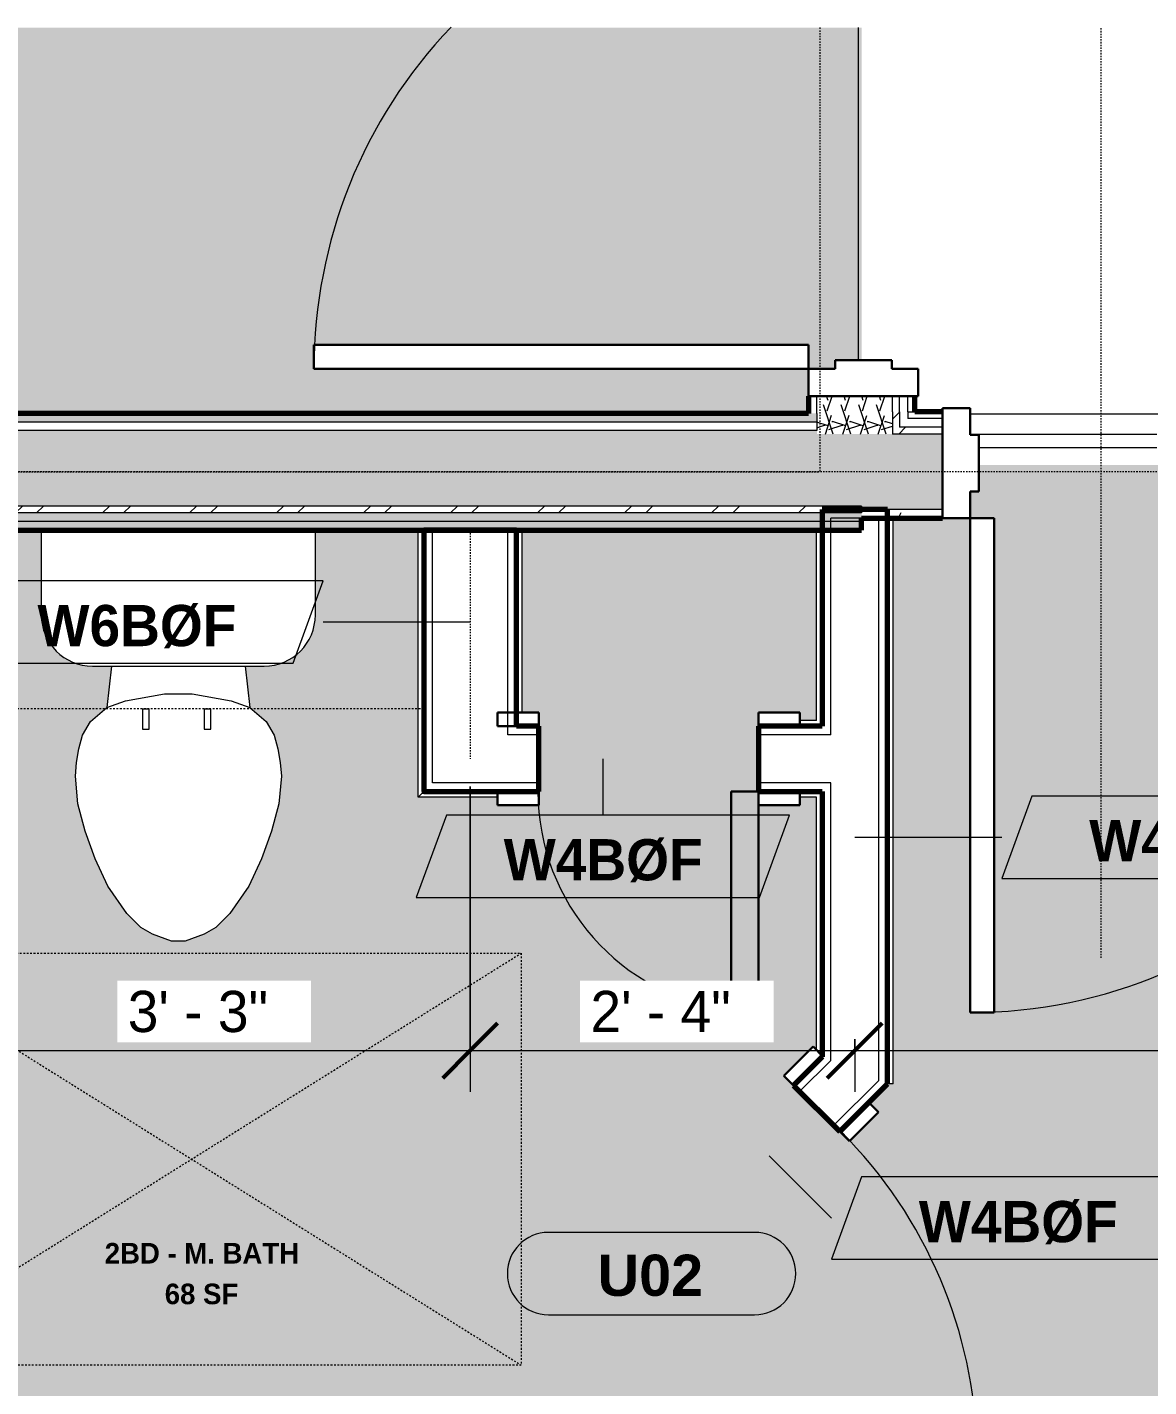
# Model space of a CAD drawing. Header units: inches. Extents: x -10240 to -8600, y 119 to 10383.
# Drawn here: x -9262.5 to -9180.8, y 10282 to 10381 of the extents above; entities that cross this region are included whole.
import ezdxf

# ---------------------------------------------------------------- set-up
doc = ezdxf.new("R2010")
doc.units = ezdxf.units.IN
doc.header["$MEASUREMENT"] = 0
doc.linetypes.add('Dash', pattern=[0.25, 0.125, -0.125])
doc.linetypes.add('Dash 3_32_', pattern=[0.1875, 0.09375, -0.09375])
for name, color, linetype, lineweight in [('0-2', 250, 'Continuous', 18), ('0-3', 90, 'Continuous', 5), ('A-ANNO-DIMS', 211, 'Continuous', 9), ('A-ANNO-DIMS-32', 211, 'Continuous', 9), ('A-AREA-IDEN', 2, 'Continuous', 9), ('A-DETL-1', 90, 'Dash 3_32_', 18), ('A-DOOR', 31, 'Continuous', 18), ('A-DOOR-1', 10, 'Continuous', 30), ('A-DOOR-2', 50, 'Continuous', 9), ('A-DOOR-3', 31, 'Continuous', 9), ('A-DOOR-4', 31, 'Continuous', 30), ('A-DOOR-FRAM-2', 10, 'Continuous', 30), ('A-DOOR-FRAM-3', 31, 'Continuous', 30), ('A-DOOR-IDEN', 31, 'Continuous', 9), ('A-FLOR-2', 250, 'Continuous', 18), ('A-GENM', 5, 'Continuous', 9), ('A-GENM-HDLN', 13, 'Dash', 9), ('A-WALL', 113, 'Continuous', 18), ('A-WALL-2', 250, 'Continuous', 18), ('A-WALL-4', 113, 'Continuous', 70), ('A-WALL-IDEN', 211, 'Continuous', 9), ('A-WALL-PATT-1', 50, 'Continuous', 9), ('A-WALL-PATT-2', 253, 'Continuous', 9), ('A-WALL-PATT-3', 8, 'Continuous', 9), ('I-WALL-1', 7, 'Continuous', 70), ('P-SANR-FIXT', 6, 'Continuous', 9), ('Q-CASE', 31, 'Continuous', 9), ('Q-CASE-2', 31, 'Dash', 9)]:
    doc.layers.add(name, color=color, linetype=linetype, lineweight=lineweight)
doc.layers.add('A-AREA-PATT-1', color=255, linetype='Continuous', lineweight=9, transparency=1)
doc.styles.add('Arial_B', font='arialbd.ttf', dxfattribs={"height": 3})
doc.styles.add('Century Gothic', font='ufonts.com_century-gothic.ttf', dxfattribs={"height": 3})
doc.styles.add('Century Gothic_B', font='GOTHICB.TTF', dxfattribs={"height": 3})
doc.styles.add('Century Gothic_B_1', font='GOTHICB.TTF', dxfattribs={"height": 1.5})
doc.dimstyles.new('OD_1__HACK', dxfattribs={"dimscale": 12, "dimtxt": 3.132505, "dimasz": 0.333333, "dimexe": 0.25, "dimexo": 0.166667, "dimgap": 0.041667, "dimtad": 1, "dimdec": 0, "dimzin": 3, "dimdsep": 46, "dimlunit": 4, "dimtxsty": 'Century Gothic', "dimblk1": 'OBLIQUE', "dimblk2": 'OBLIQUE', "dimsah": 1, "dimcen": 0.09, "dimdle": 0.25, "dimazin": 0, "dimtfac": 1, "dimtdec": 4, "dimtix": 1, "dimtmove": 0, "dimatfit": 3, "dimfxl": 1, "dimtvp": 1, "dimtfill": 1, "dimfrac": 2, "dimtolj": 1, "dimtzin": 0, "dimarcsym": 2})
pattern_1 = [(0, (0, 0), (10.24, 2.56), [0.422, -7.258, 0.422, -7.258, -40.96]), (0, (0, 0), (10.24, 2.56), [-15.36, 0.422, -14.938, 0.422, -7.258, -17.92]), (0, (0, 0), (10.24, 2.56), [-38.4, 0.422, -4.698, 0.422, -12.378]), (120, (3.84, 1.28), (-7.33702503, 7.58810013), [0.422, -7.258, 0.422, -7.258, -40.96]), (120, (3.84, 1.28), (-7.33702503, 7.58810013), [-15.36, 0.422, -14.938, 0.422, -7.258, -17.92]), (120, (3.84, 1.28), (-7.33702503, 7.58810013), [-38.4, 0.422, -4.698, 0.422, -12.378]), (240, (5.12, 6.4), (-2.90297497, -10.14810013), [0.422, -7.258, 0.422, -7.258, -40.96]), (240, (5.12, 6.4), (-2.90297497, -10.14810013), [-15.36, 0.422, -14.938, 0.422, -7.258, -17.92]), (240, (5.12, 6.4), (-2.90297497, -10.14810013), [-38.4, 0.422, -4.698, 0.422, -12.378])]
pattern_2 = [(161.57, (0.16, 0.16), (-1.279773737, -0.000426766), [0, -9.107, 1.011, 0]), (18.43, (-0.16, 0.16), (-1.279773737, 0.000426766), [0, -9.107, 1.011, 0]), (108.43, (0.16, 0.16), (0.639452382, -3.199964008), [3.035, -7.083]), (71.57, (-0.16, 0.16), (0.639452382, 3.199964008), [3.035, -7.083])]
pattern_3 = [(45, (0, 0), (-3.1678384, 3.1678384), []), (45, (0, 4.8), (-3.1678384, 3.1678384), [])]

# ---------------------------------------------------------------- blocks, each defined once
blk = doc.blocks.new('CTR - 1st Phase - Shell_rvt-3-2ND _ 3RD FLOOR - 2BD A - ADA TYPE B')
at = {"layer": 'A-FLOR-2'}
for p, q in [((-3493.524, 10351.339), (-3479.924, 10351.339)), ((-3479.924, 10350.339), (-3492.899, 10350.339))]:
    blk.add_line(p, q, dxfattribs=at)
blk = doc.blocks.new('HOLLOW METAL - UNIT DOOR-2191980-2ND _ 3RD FLOOR - 2BD A - ADA TYPE B')
at = {"layer": 'A-DOOR-1'}
for p, q in [((16.25, -4.125), (18, -4.125)), ((16.25, -40.125), (16.25, -4.125)), ((18, -4.125), (18, -40.125)), ((18, -40.125), (16.25, -40.125))]:
    blk.add_line(p, q, dxfattribs=at)
at = {"layer": 'A-DOOR-2'}
blk.add_arc((18, -4.125), 36, 226.289605, 270, dxfattribs=at)
at = {"layer": 'A-DOOR-FRAM-2'}
for p, q in [((18, 3.875), (20, 3.875)), ((18, 1.9375), (18, 3.875)), ((20, 3.875), (20, -4.125)), ((17.375, 1.9375), (18, 1.9375)), ((17.375, -2.1875), (17.375, 1.9375)), ((18, -2.1875), (17.375, -2.1875)), ((18, -4.125), (18, -2.1875)), ((20, -4.125), (18, -4.125))]:
    blk.add_line(p, q, dxfattribs=at)
blk = doc.blocks.new('HOLLOW METAL - UNIT DOOR-2191978-2ND _ 3RD FLOOR - 2BD A - ADA TYPE B')
at = {"layer": 'A-DOOR-1'}
for p, q in [((18, 40.125), (16.25, 40.125)), ((16.25, 40.125), (16.25, 4.125)), ((18, 4.125), (18, 40.125)), ((16.25, 4.125), (18, 4.125))]:
    blk.add_line(p, q, dxfattribs=at)
at = {"layer": 'A-DOOR-2'}
blk.add_arc((18, 4.125), 36, 90, 180, dxfattribs=at)
at = {"layer": 'A-DOOR-FRAM-2'}
for p, q in [((-18, 4.125), (-20, 4.125)), ((-20, 4.125), (-20, -3.875)), ((-18, 2.1875), (-18, 4.125)), ((18, 4.125), (18, 2.1875)), ((20, 4.125), (18, 4.125)), ((20, -3.875), (20, 4.125)), ((-17.375, 2.1875), (-18, 2.1875)), ((-17.375, -1.9375), (-17.375, 2.1875)), ((18, 2.1875), (17.375, 2.1875)), ((17.375, 2.1875), (17.375, -1.9375)), ((-18, -3.875), (-18, -1.9375)), ((-18, -1.9375), (-17.375, -1.9375)), ((17.375, -1.9375), (18, -1.9375)), ((18, -1.9375), (18, -3.875)), ((-20, -3.875), (-18, -3.875)), ((18, -3.875), (20, -3.875))]:
    blk.add_line(p, q, dxfattribs=at)
blk = doc.blocks.new('CTR - 1st Phase - Common Walls_rvt-1-2ND _ 3RD FLOOR - 2BD A - ADA TYPE B')
at = {"layer": 'A-WALL-PATT-1'}
h = blk.add_hatch(dxfattribs=at)
h.set_pattern_fill('FP_1', color=256, style=0, pattern_type=2)
h.set_pattern_definition(pattern_1)
h.paths.add_polyline_path([(-3504.674, 10352.839), (-3504.674, 10354.089), (-3505.299, 10354.089), (-3505.299, 10352.839)], flags=0)
h = blk.add_hatch(dxfattribs=at)
h.set_pattern_fill('FP_1', color=256, style=0, pattern_type=2)
h.set_pattern_definition(pattern_1)
h.paths.add_polyline_path([(-3741.108, 10352.214), (-3504.674, 10352.214), (-3504.674, 10352.839), (-3852.474, 10352.839), (-3852.474, 10352.214), (-3742.108, 10352.214)], flags=0)
h = blk.add_hatch(dxfattribs=at)
h.set_pattern_fill('FP_1', color=256, style=0, pattern_type=2)
h.set_pattern_definition(pattern_1)
h.paths.add_polyline_path([(-3418.299, 10351.839), (-3417.799, 10351.839), (-3417.799, 10352.464), (-3455.524, 10352.464), (-3455.524, 10351.839), (-3418.911, 10351.839)], flags=0)
h.paths.add_polyline_path([(-3497.711, 10351.839), (-3495.524, 10351.839), (-3495.524, 10352.464), (-3498.674, 10352.464), (-3498.674, 10351.839)], flags=0)
h = blk.add_hatch(dxfattribs=at)
h.set_pattern_fill('FP_1', color=256, style=0, pattern_type=2)
h.set_pattern_definition(pattern_1)
h.paths.add_polyline_path([(-3418.299, 10352.464), (-3418.299, 10352.964), (-3455.524, 10352.964), (-3455.524, 10352.464), (-3418.911, 10352.464)], flags=0)
h.paths.add_polyline_path([(-3495.524, 10352.464), (-3495.524, 10352.964), (-3498.049, 10352.964), (-3498.049, 10352.464), (-3495.883, 10352.464)], flags=0)
h = blk.add_hatch(dxfattribs=at)
h.set_pattern_fill('FP_1', color=256, style=0, pattern_type=2)
h.set_pattern_definition(pattern_1)
h.paths.add_polyline_path([(-3852.474, 10344.964), (-3501.424, 10344.964), (-3501.424, 10345.589), (-3852.474, 10345.589)], flags=0)
h = blk.add_hatch(dxfattribs=at)
h.set_pattern_fill('FP_1', color=256, style=0, pattern_type=2)
h.set_pattern_definition(pattern_1)
h.paths.add_polyline_path([(-3418.299, 10345.214), (-3411.174, 10345.214), (-3411.174, 10345.839), (-3455.524, 10345.839), (-3455.524, 10345.214), (-3418.911, 10345.214)], flags=0)
h.paths.add_polyline_path([(-3499.549, 10345.839), (-3500.174, 10345.839), (-3500.174, 10345.642), (-3501.424, 10345.589), (-3501.424, 10345.214), (-3500.173, 10345.215), (-3499.727, 10345.661)], flags=0)
h.paths.add_polyline_path([(-3497.497, 10345.214), (-3495.524, 10345.214), (-3495.524, 10345.839), (-3499.549, 10345.839), (-3499.549, 10345.214), (-3499.135, 10345.214)], flags=0)
h = blk.add_hatch(dxfattribs=at)
h.set_pattern_fill('FP_1', color=256, style=0, pattern_type=2)
h.set_pattern_definition(pattern_1)
h.paths.add_polyline_path([(-3502.12, 10344.339), (-3501.424, 10344.339), (-3501.424, 10344.964), (-3852.474, 10344.964), (-3852.474, 10344.339), (-3504.933, 10344.339)], flags=0)
at = {"layer": 'A-WALL-PATT-2'}
h = blk.add_hatch(dxfattribs=at)
h.set_pattern_fill('FP_2', color=256, style=0, pattern_type=2)
h.set_pattern_definition(pattern_2)
h.paths.add_polyline_path([(-3501.674, 10351.339), (-3499.174, 10351.339), (-3499.174, 10354.089), (-3504.674, 10354.089), (-3504.674, 10351.339), (-3502.12, 10351.339)], flags=0)
h = blk.add_hatch(dxfattribs=at)
h.set_pattern_fill('FP_2', color=256, style=0, pattern_type=2)
h.set_pattern_definition(pattern_2)
h.paths.add_polyline_path([(-3529.857, 10346.089), (-3501.424, 10346.089), (-3501.424, 10351.339), (-3504.674, 10351.339), (-3504.674, 10351.589), (-3852.474, 10351.589), (-3852.474, 10346.089), (-3539.102, 10346.089)], flags=0)
h = blk.add_hatch(dxfattribs=at)
h.set_pattern_fill('FP_2', color=256, style=0, pattern_type=2)
h.set_pattern_definition(pattern_2)
h.paths.add_polyline_path([(-3435.324, 10345.839), (-3416.674, 10345.839), (-3416.674, 10351.339), (-3455.524, 10351.339), (-3455.524, 10345.839), (-3437.402, 10345.839)], flags=0)
h.paths.add_polyline_path([(-3496.136, 10345.839), (-3495.524, 10345.839), (-3495.524, 10351.339), (-3501.424, 10351.339), (-3501.424, 10345.839), (-3497.497, 10345.839)], flags=0)
at = {"layer": 'A-WALL-PATT-3'}
h = blk.add_hatch(dxfattribs=at)
h.set_pattern_fill('FP_3', color=256, style=0, pattern_type=2)
h.set_pattern_definition(pattern_3)
h.paths.add_polyline_path([(-3498.959, 10351.839), (-3498.674, 10351.839), (-3498.674, 10354.089), (-3499.174, 10354.089), (-3499.174, 10351.839), (-3499.025, 10351.839)], flags=0)
h = blk.add_hatch(dxfattribs=at)
h.set_pattern_fill('FP_3', color=256, style=0, pattern_type=2)
h.set_pattern_definition(pattern_3)
h.paths.add_polyline_path([(-3417.174, 10351.339), (-3417.174, 10351.839), (-3455.524, 10351.839), (-3455.524, 10351.339), (-3417.185, 10351.339)], flags=0)
h.paths.add_polyline_path([(-3498.674, 10351.339), (-3495.524, 10351.339), (-3495.524, 10351.839), (-3499.174, 10351.839), (-3499.174, 10351.339)], flags=0)
h = blk.add_hatch(dxfattribs=at)
h.set_pattern_fill('FP_3', color=256, style=0, pattern_type=2)
h.set_pattern_definition(pattern_3)
h.paths.add_polyline_path([(-3650.048, 10345.589), (-3501.424, 10345.589), (-3501.424, 10346.089), (-3852.474, 10346.089), (-3852.474, 10345.589), (-3668.539, 10345.589)], flags=0)
at = {"layer": 'A-FLOR-2'}
for p, q in [((-3501.674, 10380.936), (-3501.674, 10356.714)), ((-3493.524, 10352.814), (-3457.524, 10352.814))]:
    blk.add_line(p, q, dxfattribs=at)
at = {"layer": 'A-WALL-2'}
for p, q in [((-3504.674, 10352.839), (-3504.674, 10354.089)), ((-3499.174, 10352.964), (-3499.174, 10354.089)), ((-3498.674, 10352.964), (-3498.674, 10354.089)), ((-3498.049, 10352.964), (-3498.049, 10354.089)), ((-3504.674, 10352.839), (-3504.674, 10352.464)), ((-3504.674, 10352.464), (-3504.674, 10352.214)), ((-3499.174, 10352.964), (-3499.174, 10351.839)), ((-3498.674, 10352.964), (-3498.674, 10352.464)), ((-3498.674, 10352.464), (-3498.674, 10351.839)), ((-3498.049, 10352.964), (-3497.549, 10352.964)), ((-3498.049, 10352.964), (-3498.049, 10352.464)), ((-3495.524, 10352.464), (-3498.049, 10352.464)), ((-3504.674, 10352.214), (-3852.474, 10352.214)), ((-3504.674, 10351.589), (-3852.474, 10351.589)), ((-3504.674, 10352.214), (-3504.674, 10351.839)), ((-3504.674, 10351.839), (-3504.674, 10351.589)), ((-3499.174, 10351.839), (-3499.174, 10351.339)), ((-3495.524, 10351.839), (-3498.674, 10351.839)), ((-3495.524, 10351.339), (-3499.174, 10351.339)), ((-3501.424, 10346.089), (-3852.474, 10346.089)), ((-3501.424, 10345.589), (-3852.474, 10345.589)), ((-3501.424, 10345.839), (-3501.424, 10346.089)), ((-3501.424, 10346.089), (-3501.424, 10345.839)), ((-3501.424, 10345.589), (-3501.424, 10345.839)), ((-3495.524, 10345.839), (-3501.424, 10345.839)), ((-3501.424, 10345.839), (-3501.424, 10345.589)), ((-3501.424, 10344.964), (-3852.474, 10344.964))]:
    blk.add_line(p, q, dxfattribs=at)
at = {"layer": 'I-WALL-1'}
for p, q in [((-3505.299, 10354.089), (-3505.299, 10352.839)), ((-3497.549, 10352.964), (-3497.549, 10354.089)), ((-3505.299, 10352.839), (-3758.108, 10352.839)), ((-3495.524, 10352.964), (-3497.549, 10352.964)), ((-3501.424, 10344.339), (-3501.424, 10345.214)), ((-3501.424, 10345.214), (-3495.524, 10345.214)), ((-3574.141, 10344.339), (-3501.424, 10344.339))]:
    blk.add_line(p, q, dxfattribs=at)
at = {"layer": '0-2'}
for name, p, rotation in [('HOLLOW METAL - UNIT DOOR-2191980-2ND _ 3RD FLOOR - 2BD A - ADA TYPE B', (-3501.174, 10374.089), 270.0000000000046), ('HOLLOW METAL - UNIT DOOR-2191978-2ND _ 3RD FLOOR - 2BD A - ADA TYPE B', (-3475.524, 10349.339), 180)]:
    blk.add_blockref(name, p, dxfattribs=dict(at, rotation=rotation))
blk = doc.blocks.new('Basic Wall _ INT - W4BØF - _5_8 GYP - 2X4 WOOD_BATT_ - 5_8 GYP_ - ___-2689624-2ND _ 3RD FLOOR - 2BD A - ADA TYPE B')
at = {"layer": 'A-WALL'}
for p, q in [((-3499.424, 10304.013), (-3499.424, 10345.214)), ((-3499.135, 10304.013), (-3499.135, 10345.214)), ((-3499.506, 10304.013), (-3499.549, 10304.013)), ((-3499.424, 10304.013), (-3499.506, 10304.013)), ((-3499.135, 10304.013), (-3499.424, 10304.013))]:
    blk.add_line(p, q, dxfattribs=at)
blk = doc.blocks.new('Basic Wall _ INT - W4BØF - _5_8 GYP - 2X4 WOOD_BATT_ - 5_8 GYP_ - ___-2689623-2ND _ 3RD FLOOR - 2BD A - ADA TYPE B')
at = {"layer": 'A-WALL'}
for p, q in [((-3504.712, 10330.47), (-3504.712, 10344.339)), ((-3504.424, 10344.339), (-3504.424, 10330.057)), ((-3504.712, 10306.476), (-3504.712, 10324.893)), ((-3504.424, 10325.307), (-3504.424, 10306.188))]:
    blk.add_line(p, q, dxfattribs=at)
blk = doc.blocks.new('SWING - SINGLE - FLUSH - 2-10 x 6-8 - PRIVACY-3199407-2ND _ 3RD FLOOR - 2BD A - ADA TYPE B')
at = {"layer": 'A-DOOR-3'}
blk.add_arc((17, 2.375), 34.067, 93.36569, 180, dxfattribs=at)
at = {"layer": 'A-DOOR-4'}
for p, q in [((15, 2.375), (15, 36.383)), ((17, 36.383), (15, 36.383)), ((17, 2.375), (17, 36.383)), ((17, 2.375), (15, 2.375))]:
    blk.add_line(p, q, dxfattribs=at)
at = {"layer": 'A-DOOR-FRAM-3'}
for p, q in [((-17, 3.375), (-20, 3.375)), ((-20, 3.375), (-20, 2.375)), ((-17, 2.375), (-17, 3.375)), ((20, 3.375), (17, 3.375)), ((17, 3.375), (17, 2.375)), ((20, 2.375), (20, 3.375)), ((-20, 2.375), (-17, 2.375)), ((17, 2.375), (20, 2.375)), ((-17, -2.375), (-20, -2.375)), ((-20, -2.375), (-20, -3.375)), ((-17, -3.375), (-17, -2.375)), ((20, -2.375), (17, -2.375)), ((17, -2.375), (17, -3.375)), ((20, -3.375), (20, -2.375)), ((-20, -3.375), (-17, -3.375)), ((17, -3.375), (20, -3.375))]:
    blk.add_line(p, q, dxfattribs=at)
blk = doc.blocks.new('Toilet-Domestic-3D - Toilet-Domestic-3D-V5-2ND _ 3RD FLOOR - 2BD A - ADA TYPE B')
at = {"layer": 'P-SANR-FIXT'}
for p, q in [((-1.874, 11.5), (-0.5, 12)), ((-0.5, 12), (0.5, 12)), ((0.5, 12), (1.874, 11.5)), ((-3.74, 10), (-2.74, 11)), ((-2.74, 11), (-1.874, 11.5)), ((1.874, 11.5), (2.74, 11)), ((2.74, 11), (3.74, 10)), ((-5.127, 8), (-3.74, 10)), ((3.74, 10), (5.127, 8)), ((-6.06, 6), (-5.127, 8)), ((5.127, 8), (6.06, 6)), ((-6.788, 4), (-6.06, 6)), ((6.06, 6), (6.788, 4)), ((-7.326, 1.992), (-6.788, 4)), ((6.788, 4), (7.326, 1.992)), ((-7.5, 0), (-7.326, 1.992)), ((7.326, 1.992), (7.5, 0)), ((-7.413, -0.996), (-7.5, 0)), ((7.5, 0), (7.413, -0.996)), ((-7.236, -2), (-7.413, -0.996)), ((7.413, -0.996), (7.236, -2)), ((-6.968, -3), (-7.236, -2)), ((7.236, -2), (6.968, -3)), ((-6.401, -4), (-6.968, -3)), ((6.968, -3), (6.401, -4)), ((-5.209, -5), (-6.401, -4)), ((6.401, -4), (5.209, -5)), ((-3.836, -5.5), (-5.209, -5)), ((-4.862, -8.024), (-5.209, -5)), ((-1, -6), (-3.836, -5.5)), ((3.836, -5.5), (1, -6)), ((5.209, -5), (3.836, -5.5)), ((4.862, -8.024), (5.209, -5)), ((1, -6), (-1, -6)), ((6.25, -8.024), (-6.25, -8.024)), ((-9.976, -11.75), (-9.976, -17.926)), ((9.976, -17.926), (9.976, -11.75))]:
    blk.add_line(p, q, dxfattribs=at)
for centre, start, end in [((-6.25, -11.75), 90, 180), ((6.25, -11.75), 0, 90)]:
    blk.add_arc(centre, 3.726, start, end, dxfattribs=at)
blk = doc.blocks.new('300 Series Wall Hung Cabinet_326 - 36_-2909953-2ND _ 3RD FLOOR - 2BD A - ADA TYPE B')
at = {"layer": 'Q-CASE'}
for p, q in [((-2.012, 14.687), (-2.5, 14.687)), ((-2.5, 14.687), (-2.5, 13.188)), ((-2.012, 13.188), (-2.012, 14.687)), ((2.488, 14.687), (2, 14.687)), ((2, 14.687), (2, 13.188)), ((2.488, 13.188), (2.488, 14.687)), ((-2.012, 13.188), (-2.5, 13.188)), ((2.488, 13.188), (2, 13.188))]:
    blk.add_line(p, q, dxfattribs=at)
at = {"layer": 'Q-CASE-2'}
for p, q in [((-18, 0.187), (-18, 13.188)), ((-18, 13.188), (18, 13.188)), ((18, 13.188), (18, 0.187)), ((18, 0.187), (-18, 0.187))]:
    blk.add_line(p, q, dxfattribs=at)
blk = doc.blocks.new('Basic Wall _ INT - W6BØF - _5_8 GYP - 2X6 WOOD_BATT_ - 5_8 GYP_ - ___-3108740-2ND _ 3RD FLOOR - 2BD A - ADA TYPE B')
at = {"layer": 'A-WALL'}
for p, q in [((-3526.424, 10331.057), (-3526.424, 10344.339)), ((-3526.135, 10331.057), (-3526.135, 10344.339))]:
    blk.add_line(p, q, dxfattribs=at)
blk = doc.blocks.new('Basic Wall _ INT - W6BØF - _5_8 GYP - 2X6 WOOD_BATT_ - 5_8 GYP_ - ___-3108739-2ND _ 3RD FLOOR - 2BD A - ADA TYPE B')
at = {"layer": 'A-WALL'}
for p, q in [((-3533.712, 10324.893), (-3533.712, 10344.339)), ((-3533.424, 10344.339), (-3533.424, 10325.182)), ((-3533.299, 10325.307), (-3533.342, 10325.264))]:
    blk.add_line(p, q, dxfattribs=at)
at = {"layer": 'A-WALL', "flags": 128}
for points in [[(-3533.424, 10325.182), (-3533.443, 10325.162), (-3533.501, 10325.104), (-3533.593, 10325.012), (-3533.712, 10324.893)], [(-3533.342, 10325.264), (-3533.363, 10325.242), (-3533.383, 10325.223), (-3533.4, 10325.206), (-3533.413, 10325.193), (-3533.421, 10325.184), (-3533.424, 10325.182)]]:
    blk.add_lwpolyline(points, dxfattribs=at)
blk = doc.blocks.new('Basic Wall _ INT - W4BØF - _5_8 GYP - 2X4 WOOD_BATT_ - 5_8 GYP_ - ___-3108737-2ND _ 3RD FLOOR - 2BD A - ADA TYPE B')
at = {"layer": 'A-WALL'}
for p, q in [((-3527.924, 10324.893), (-3533.712, 10324.893)), ((-3533.424, 10325.182), (-3527.924, 10325.182)), ((-3533.342, 10325.264), (-3533.299, 10325.307)), ((-3505.924, 10325.182), (-3504.299, 10325.182)), ((-3504.712, 10324.893), (-3505.924, 10324.893))]:
    blk.add_line(p, q, dxfattribs=at)
at = {"layer": 'A-WALL', "flags": 128}
for points in [[(-3533.712, 10324.893), (-3533.593, 10325.012), (-3533.501, 10325.104), (-3533.443, 10325.162), (-3533.424, 10325.182)], [(-3533.424, 10325.182), (-3533.421, 10325.184), (-3533.413, 10325.193), (-3533.4, 10325.206), (-3533.383, 10325.223), (-3533.363, 10325.242), (-3533.342, 10325.264)]]:
    blk.add_lwpolyline(points, dxfattribs=at)
blk = doc.blocks.new('Basic Wall _ INT - W4BØF - _5_8 GYP - 2X4 WOOD_BATT_ - 5_8 GYP_ - ___-3108738-2ND _ 3RD FLOOR - 2BD A - ADA TYPE B')
at = {"layer": 'A-WALL'}
for p, q in [((-3504.712, 10330.47), (-3505.924, 10330.47)), ((-3504.299, 10330.182), (-3505.924, 10330.182))]:
    blk.add_line(p, q, dxfattribs=at)
blk = doc.blocks.new('SWING - SINGLE - FLUSH - 1-4 X 6-8 PASSAGE-3199409-2ND _ 3RD FLOOR - 2BD A - ADA TYPE B')
at = {"layer": 'A-DOOR-3'}
blk.add_arc((8, -2.375), 16.067, 180, 262.84916, dxfattribs=at)
at = {"layer": 'A-DOOR-4'}
for p, q in [((6, -2.375), (6, -18.317)), ((8, -2.375), (6, -2.375)), ((8, -2.375), (8, -18.317)), ((8, -18.317), (6, -18.317))]:
    blk.add_line(p, q, dxfattribs=at)
at = {"layer": 'A-DOOR-FRAM-3'}
for p, q in [((-11, 2.375), (-11, 3.375)), ((-11, 3.375), (-8, 3.375)), ((-8, 3.375), (-8, 2.375)), ((8, 2.375), (8, 3.375)), ((8, 3.375), (11, 3.375)), ((11, 3.375), (11, 2.375)), ((-8, 2.375), (-11, 2.375)), ((11, 2.375), (8, 2.375)), ((-11, -2.375), (-8, -2.375)), ((-11, -3.375), (-11, -2.375)), ((-8, -2.375), (-8, -3.375)), ((8, -2.375), (11, -2.375)), ((8, -3.375), (8, -2.375)), ((11, -2.375), (11, -3.375)), ((-8, -3.375), (-11, -3.375)), ((11, -3.375), (8, -3.375))]:
    blk.add_line(p, q, dxfattribs=at)
blk = doc.blocks.new('ADA Clearances - 30_x48_-1721104-2ND _ 3RD FLOOR - 2BD A - ADA TYPE B')
at = {"layer": 'A-GENM-HDLN'}
for p, q in [((15, 24), (-15, -24)), ((-15, 24), (15, -24)), ((-15, -24), (-15, 24)), ((-15, 24), (15, 24)), ((15, 24), (15, -24)), ((15, -24), (-15, -24))]:
    blk.add_line(p, q, dxfattribs=at)
blk = doc.blocks.new('DIMBLOCK46-2ND _ 3RD FLOOR - 2BD A - ADA TYPE B')
at = {"layer": 'A-ANNO-DIMS-32'}
for p, q in [((-9230.222, 10325.682), (-9230.222, 10303.444)), ((-9230.222, 10306.444), (-9230.222, 10325.682)), ((-9269.597, 10319.339), (-9269.597, 10303.444)), ((-9269.597, 10306.444), (-9269.597, 10319.339)), ((-9269.597, 10306.444), (-9230.222, 10306.444))]:
    blk.add_line(p, q, dxfattribs=at)
at = {"layer": 'A-ANNO-DIMS-32', "lineweight": 50}
for p, q in [((-9269.597, 10306.444), (-9267.597, 10308.444)), ((-9230.222, 10306.444), (-9228.222, 10308.444)), ((-9269.597, 10306.444), (-9271.597, 10304.444)), ((-9230.222, 10306.444), (-9232.222, 10304.444))]:
    blk.add_line(p, q, dxfattribs=at)
at = {"layer": 'A-ANNO-DIMS-32', "color": 0, "insert": (-9255.155, 10310.79), "char_height": 3, "width": 12.58969, "attachment_point": 1, "line_spacing_factor": 0.984502, "style": 'Century Gothic', "bg_fill": 3, "box_fill_scale": 1.25, "bg_fill_color": 256, "bg_fill_true_color": 13158600, "bg_fill_transparency": 0}
blk.add_mtext('3\' - 3"', dxfattribs=at)
blk = doc.blocks.new('_Oblique')
at = {"color": 0, "linetype": 'ByBlock', "lineweight": -2}
blk.add_line((-0.5, -0.5), (0.5, 0.5), dxfattribs=at)
blk = doc.blocks.new('DIMBLOCK47-2ND _ 3RD FLOOR - 2BD A - ADA TYPE B')
at = {"layer": 'A-ANNO-DIMS-32'}
for p, q in [((-9230.222, 10325.682), (-9230.222, 10303.444)), ((-9230.222, 10306.444), (-9230.222, 10325.682)), ((-9202.222, 10307.273), (-9202.222, 10303.444)), ((-9202.222, 10306.444), (-9202.222, 10307.273)), ((-9230.222, 10306.444), (-9202.222, 10306.444))]:
    blk.add_line(p, q, dxfattribs=at)
at = {"layer": 'A-ANNO-DIMS-32', "lineweight": 50}
for p, q in [((-9230.222, 10306.444), (-9228.222, 10308.444)), ((-9202.222, 10306.444), (-9200.222, 10308.444)), ((-9230.222, 10306.444), (-9232.222, 10304.444)), ((-9202.222, 10306.444), (-9204.222, 10304.444))]:
    blk.add_line(p, q, dxfattribs=at)
at = {"layer": 'A-ANNO-DIMS-32', "color": 0, "insert": (-9221.467, 10310.79), "char_height": 3, "width": 12.58969, "attachment_point": 1, "line_spacing_factor": 0.984502, "style": 'Century Gothic', "bg_fill": 3, "box_fill_scale": 1.25, "bg_fill_color": 256, "bg_fill_true_color": 13158600, "bg_fill_transparency": 0}
blk.add_mtext('2\' - 4"', dxfattribs=at)
blk = doc.blocks.new('DIMBLOCK48-2ND _ 3RD FLOOR - 2BD A - ADA TYPE B')
at = {"layer": 'A-ANNO-DIMS-32'}
for p, q in [((-9141.772, 10285.949), (-9141.772, 10309.444)), ((-9202.222, 10307.273), (-9202.222, 10303.444)), ((-9202.222, 10306.444), (-9202.222, 10307.273)), ((-9202.222, 10306.444), (-9141.772, 10306.444)), ((-9141.772, 10306.444), (-9141.772, 10285.949))]:
    blk.add_line(p, q, dxfattribs=at)
at = {"layer": 'A-ANNO-DIMS-32', "lineweight": 50}
for p, q in [((-9202.222, 10306.444), (-9200.222, 10308.444)), ((-9141.772, 10306.444), (-9139.772, 10308.444)), ((-9202.222, 10306.444), (-9204.222, 10304.444)), ((-9141.772, 10306.444), (-9143.772, 10304.444))]:
    blk.add_line(p, q, dxfattribs=at)
at = {"layer": 'A-ANNO-DIMS-32', "color": 0, "insert": (-9177.242, 10310.79), "char_height": 3, "width": 12.58969, "attachment_point": 1, "line_spacing_factor": 0.984502, "style": 'Century Gothic', "bg_fill": 3, "box_fill_scale": 1.25, "bg_fill_color": 256, "bg_fill_true_color": 13158600, "bg_fill_transparency": 0}
blk.add_mtext('5\' - 0"', dxfattribs=at)
blk = doc.blocks.new('Door Tag - Type Mark-2601225-2ND _ 3RD FLOOR - 2BD A - ADA TYPE B')
at = {"layer": 'A-DOOR-IDEN'}
for p, q in [((0.234375, 0.09375), (-0.234375, 0.09375)), ((-0.234375, -0.09375), (0.234375, -0.09375))]:
    blk.add_line(p, q, dxfattribs=at)
for centre, start, end in [((-0.234375, 0), 90, 270), ((0.234375, 0), 270, 90)]:
    blk.add_arc(centre, 0.09375, start, end, dxfattribs=at)
blk = doc.blocks.new('Wall Tag - ONE-2663183-2ND _ 3RD FLOOR - 2BD A - ADA TYPE B')
at = {"layer": 'A-WALL-IDEN'}
for p, q in [((-0.3561, 0.0937), (-0.4244, -0.0937)), ((0.4244, 0.0937), (-0.3561, 0.0937)), ((0.3561, -0.0937), (0.4244, 0.0937)), ((-0.4244, -0.0937), (0.3561, -0.0937))]:
    blk.add_line(p, q, dxfattribs=at)

msp = doc.modelspace()

# ---------------------------------------------------------------- hatches: boundary and pattern name
at = {"layer": 'A-AREA-PATT-1'}
h = msp.add_hatch(color=256, dxfattribs=at)
h.paths.add_polyline_path([(-9205.597, 10356.089), (-9241.597, 10356.089), (-9241.597, 10357.839), (-9205.597, 10357.839), (-9205.597, 10356.714)], flags=0)
h.paths.add_polyline_path([(-9519.481, 10352.839), (-9513.405, 10352.839), (-9513.405, 10368.964), (-9512.745, 10368.964), (-9512.745, 10368.995), (-9512.256, 10368.995), (-9512.256, 10368.964), (-9497.063, 10368.964), (-9497.063, 10368.996), (-9496.068, 10368.996), (-9496.068, 10368.964), (-9495.405, 10368.964), (-9495.405, 10364.964), (-9459.405, 10364.964), (-9459.405, 10368.964), (-9458.742, 10368.964), (-9458.742, 10368.996), (-9457.748, 10368.996), (-9457.748, 10368.964), (-9442.555, 10368.964), (-9442.555, 10368.995), (-9442.066, 10368.995), (-9442.066, 10368.964), (-9441.405, 10368.964), (-9441.405, 10352.839), (-9205.597, 10352.839), (-9205.597, 10356.089), (-9203.659, 10356.089), (-9203.659, 10356.714), (-9201.722, 10356.714), (-9201.722, 10380.936), (-9522.27, 10380.936), (-9522.27, 10361.589), (-9519.481, 10361.589), (-9519.481, 10355.723)], flags=0)
h = msp.add_hatch(color=256, dxfattribs=at)
h.paths.add_polyline_path([(-9193.822, 10345.214), (-9192.072, 10345.214), (-9192.072, 10309.214), (-9193.822, 10309.214), (-9193.822, 10345.087)], flags=0)
h.paths.add_polyline_path([(-9223.393, 10184.95), (-9201.539, 10206.805), (-9201.953, 10207.219), (-9199.832, 10209.341), (-9197.445, 10206.954), (-9173.404, 10230.996), (-9175.79, 10233.382), (-9173.669, 10235.504), (-9173.254, 10235.089), (-9145.56, 10262.783), (-9145.56, 10287.839), (-9145.897, 10287.839), (-9145.897, 10290.339), (-9145.147, 10290.339), (-9145.147, 10315.589), (-9143.772, 10315.589), (-9143.772, 10338.589), (-9145.147, 10338.589), (-9145.147, 10338.839), (-9145.897, 10338.839), (-9145.897, 10341.339), (-9145.286, 10341.339), (-9145.286, 10345.214), (-9157.822, 10345.214), (-9157.822, 10347.152), (-9158.447, 10347.152), (-9158.447, 10349.089), (-9193.197, 10349.089), (-9193.197, 10347.152), (-9193.822, 10347.152), (-9193.822, 10345.214), (-9199.433, 10345.214), (-9199.443, 10304.013), (-9199.847, 10304.013), (-9201.197, 10302.663), (-9200.49, 10301.956), (-9202.611, 10299.834), (-9204.997, 10302.221), (-9229.039, 10278.179), (-9226.653, 10275.793), (-9228.216, 10274.229), (-9211.163, 10257.175), (-9253.391, 10214.947), (-9223.797, 10185.353)], flags=0)
h.paths.add_polyline_path([(-9142.772, 10290.589), (-9142.772, 10313.589), (-9143.772, 10313.589), (-9143.772, 10290.589)], flags=0)
for points in [[(-9360.002, 10277.589), (-9290.002, 10277.589), (-9290.002, 10280.378), (-9234.365, 10280.378), (-9232.989, 10279.002), (-9231.426, 10280.566), (-9229.039, 10278.179), (-9204.997, 10302.221), (-9207.384, 10304.607), (-9205.263, 10306.729), (-9205.01, 10306.476), (-9205.01, 10324.893), (-9206.222, 10324.893), (-9206.222, 10324.307), (-9209.222, 10324.307), (-9209.222, 10327.682), (-9225.222, 10327.682), (-9225.222, 10324.307), (-9228.222, 10324.307), (-9228.222, 10324.893), (-9234.01, 10324.893), (-9234.01, 10344.339), (-9241.495, 10344.339), (-9241.495, 10338.163), (-9241.622, 10337.199), (-9241.995, 10336.3), (-9242.587, 10335.528), (-9243.358, 10334.936), (-9244.257, 10334.564), (-9245.298, 10334.437), (-9246.61, 10334.437), (-9246.262, 10331.413), (-9245.07, 10330.413), (-9244.504, 10329.413), (-9244.236, 10328.413), (-9244.059, 10327.409), (-9243.972, 10326.413), (-9244.146, 10324.421), (-9244.684, 10322.413), (-9245.412, 10320.413), (-9246.344, 10318.413), (-9247.732, 10316.413), (-9248.732, 10315.413), (-9249.598, 10314.913), (-9250.972, 10314.413), (-9251.972, 10314.413), (-9253.345, 10314.913), (-9254.211, 10315.413), (-9255.211, 10316.413), (-9256.599, 10318.413), (-9257.531, 10320.413), (-9258.259, 10322.413), (-9258.797, 10324.421), (-9258.972, 10326.413), (-9258.884, 10327.409), (-9258.707, 10328.413), (-9258.439, 10329.413), (-9257.873, 10330.413), (-9256.681, 10331.413), (-9256.333, 10334.437), (-9257.722, 10334.437), (-9258.686, 10334.564), (-9259.585, 10334.936), (-9260.356, 10335.528), (-9260.949, 10336.3), (-9261.321, 10337.199), (-9261.448, 10338.163), (-9261.448, 10344.339), (-9269.597, 10344.339), (-9269.597, 10321.339), (-9341.597, 10321.339), (-9341.597, 10280.378), (-9324.002, 10280.378), (-9324.002, 10279.089), (-9360.002, 10279.089)], [(-9220.909, 10327.682), (-9209.222, 10327.682), (-9209.222, 10331.057), (-9206.222, 10331.057), (-9206.222, 10330.47), (-9205.01, 10330.47), (-9205.01, 10344.339), (-9226.433, 10344.339), (-9226.433, 10331.057), (-9225.222, 10331.057), (-9225.222, 10327.682), (-9221.221, 10327.682)]]:
    msp.add_hatch(color=256, dxfattribs=at).paths.add_polyline_path(points, flags=0)

# ---------------------------------------------------------------- linework, layer by layer
at = {"layer": 'A-DETL-1'}
for p, q in [((-9204.772, 10380.936), (-9204.772, 10348.589)), ((-9184.272, 10313.189), (-9184.272, 10380.936)), ((-9118.822, 10348.589), (-9552.772, 10348.589)), ((-9552.572, 10348.589), (-9204.772, 10348.589)), ((-9230.222, 10344.527), (-9230.222, 10327.682))]:
    msp.add_line(p, q, dxfattribs=at)
at = {"layer": 'A-WALL'}
for p, q in [((-9203.972, 10329.432), (-9203.972, 10345.214)), ((-9200.472, 10345.214), (-9203.972, 10345.214)), ((-9200.472, 10304.272), (-9200.472, 10345.214)), ((-9232.972, 10325.932), (-9232.972, 10344.339)), ((-9227.472, 10329.432), (-9227.472, 10344.339)), ((-9225.222, 10329.432), (-9227.472, 10329.432)), ((-9203.972, 10329.432), (-9209.222, 10329.432)), ((-9225.222, 10325.932), (-9232.972, 10325.932)), ((-9203.972, 10325.932), (-9209.222, 10325.932)), ((-9203.972, 10305.722), (-9203.972, 10325.932)), ((-9206.235, 10303.458), (-9203.972, 10305.722)), ((-9200.472, 10304.272), (-9203.76, 10300.983))]:
    msp.add_line(p, q, dxfattribs=at)
at = {"layer": 'A-WALL-4'}
for p, q in [((-9204.597, 10345.839), (-9204.597, 10330.057)), ((-9199.847, 10345.839), (-9204.597, 10345.839)), ((-9199.847, 10304.013), (-9199.847, 10345.839)), ((-9233.597, 10344.339), (-9233.597, 10325.307)), ((-9226.847, 10344.339), (-9233.597, 10344.339)), ((-9226.847, 10330.057), (-9226.847, 10344.339)), ((-9225.222, 10330.057), (-9226.847, 10330.057)), ((-9225.222, 10325.307), (-9225.222, 10330.057)), ((-9204.597, 10330.057), (-9209.222, 10330.057)), ((-9209.222, 10330.057), (-9209.222, 10325.307)), ((-9233.597, 10325.307), (-9225.222, 10325.307)), ((-9209.222, 10325.307), (-9204.597, 10325.307)), ((-9204.597, 10325.307), (-9204.597, 10305.98)), ((-9204.597, 10305.98), (-9206.677, 10303.9)), ((-9206.677, 10303.9), (-9203.318, 10300.541)), ((-9203.318, 10300.541), (-9199.847, 10304.013))]:
    msp.add_line(p, q, dxfattribs=at)
at = {"layer": 'A-WALL-IDEN'}
msp.add_line((-9230.222, 10337.643), (-9240.932, 10337.643), dxfattribs=at)

# ---------------------------------------------------------------- block references
at = {"layer": '0-3'}
for name in ['CTR - 1st Phase - Shell_rvt-3-2ND _ 3RD FLOOR - 2BD A - ADA TYPE B', 'CTR - 1st Phase - Common Walls_rvt-1-2ND _ 3RD FLOOR - 2BD A - ADA TYPE B']:
    msp.add_blockref(name, (-5700.298, 0), dxfattribs=at)
at = {"layer": 'A-DOOR'}
msp.add_blockref('SWING - SINGLE - FLUSH - 1-4 X 6-8 PASSAGE-3199409-2ND _ 3RD FLOOR - 2BD A - ADA TYPE B', (-9217.222, 10327.682), dxfattribs=at)
at = {"layer": 'A-DOOR', "rotation": 225.0000000000024}
msp.add_blockref('SWING - SINGLE - FLUSH - 2-10 x 6-8 - PRIVACY-3199407-2ND _ 3RD FLOOR - 2BD A - ADA TYPE B', (-9217.018, 10290.2), dxfattribs=at)
at = {"layer": 'A-DOOR-IDEN', "xscale": 31.99999999999999, "yscale": 31.99999999999999, "zscale": 31.99999999999999}
msp.add_blockref('Door Tag - Type Mark-2601225-2ND _ 3RD FLOOR - 2BD A - ADA TYPE B', (-9217.018, 10290.2), dxfattribs=at)
at = {"layer": 'A-GENM', "rotation": 90.00000000000482}
msp.add_blockref('ADA Clearances - 30_x48_-1721104-2ND _ 3RD FLOOR - 2BD A - ADA TYPE B', (-9250.507, 10298.535), dxfattribs=at)
at = {"layer": 'A-WALL'}
for name in ['Basic Wall _ INT - W4BØF - _5_8 GYP - 2X4 WOOD_BATT_ - 5_8 GYP_ - ___-2689624-2ND _ 3RD FLOOR - 2BD A - ADA TYPE B', 'Basic Wall _ INT - W6BØF - _5_8 GYP - 2X6 WOOD_BATT_ - 5_8 GYP_ - ___-3108739-2ND _ 3RD FLOOR - 2BD A - ADA TYPE B', 'Basic Wall _ INT - W6BØF - _5_8 GYP - 2X6 WOOD_BATT_ - 5_8 GYP_ - ___-3108740-2ND _ 3RD FLOOR - 2BD A - ADA TYPE B', 'Basic Wall _ INT - W4BØF - _5_8 GYP - 2X4 WOOD_BATT_ - 5_8 GYP_ - ___-2689623-2ND _ 3RD FLOOR - 2BD A - ADA TYPE B', 'Basic Wall _ INT - W4BØF - _5_8 GYP - 2X4 WOOD_BATT_ - 5_8 GYP_ - ___-3108738-2ND _ 3RD FLOOR - 2BD A - ADA TYPE B', 'Basic Wall _ INT - W4BØF - _5_8 GYP - 2X4 WOOD_BATT_ - 5_8 GYP_ - ___-3108737-2ND _ 3RD FLOOR - 2BD A - ADA TYPE B']:
    msp.add_blockref(name, (-5700.298, 0), dxfattribs=at)
at = {"layer": 'A-WALL-IDEN', "xscale": 31.99999999999999, "yscale": 31.99999999999999, "zscale": 31.99999999999999}
for p in [(-9254.511, 10337.643), (-9177.932, 10321.974)]:
    msp.add_blockref('Wall Tag - ONE-2663183-2ND _ 3RD FLOOR - 2BD A - ADA TYPE B', p, dxfattribs=at)
at = {"layer": 'P-SANR-FIXT', "rotation": 180}
msp.add_blockref('Toilet-Domestic-3D - Toilet-Domestic-3D-V5-2ND _ 3RD FLOOR - 2BD A - ADA TYPE B', (-9251.472, 10326.413), dxfattribs=at)
at = {"layer": 'Q-CASE', "rotation": 180}
msp.add_blockref('300 Series Wall Hung Cabinet_326 - 36_-2909953-2ND _ 3RD FLOOR - 2BD A - ADA TYPE B', (-9251.597, 10344.527), dxfattribs=at)

# ---------------------------------------------------------------- texts
at = {"layer": 'A-AREA-IDEN', "char_height": 1.5, "attachment_point": 1, "style": 'Century Gothic_B_1'}
for s, insert, width in [('2BD - M. BATH', (-9256.833, 10292.433), 16.362), ('68 SF', (-9252.461, 10289.471), 5.757)]:
    msp.add_mtext(s, dxfattribs=dict(at, insert=insert, width=width))
at = {"layer": 'A-DOOR-IDEN', "insert": (-9220.95, 10291.58), "char_height": 3, "width": 9.393, "attachment_point": 1, "style": 'Arial_B'}
msp.add_mtext('U02', dxfattribs=at)
at = {"layer": 'A-WALL-IDEN', "char_height": 3, "width": 17.372, "attachment_point": 1, "style": 'Century Gothic_B'}
for s, insert in [('W6BØF', (-9261.727, 10338.891)), ('W4BØF', (-9185.148, 10323.222))]:
    msp.add_mtext(s, dxfattribs=dict(at, insert=insert))

# ---------------------------------------------------------------- next in the draw order: dimensions: what is measured, and where the dimension line sits
at = {"layer": 'A-ANNO-DIMS'}
dim = msp.add_linear_dim(base=(-9230.222, 10306.444), p1=(-9269.597, 10321.339), p2=(-9230.222, 10327.682), dimstyle='OD_1__HACK', override={"dimpost": '<>', "dimfxl": 39.88249}, dxfattribs=at)
dim.commit()
dim.dimension.update_dxf_attribs({"geometry": 'DIMBLOCK46-2ND _ 3RD FLOOR - 2BD A - ADA TYPE B', "text_midpoint": (-9249.909, 10308.52)})

# ---------------------------------------------------------------- next in the draw order: dimensions: what is measured, and where the dimension line sits
dim = msp.add_linear_dim(base=(-9202.222, 10306.444), p1=(-9230.222, 10327.682), p2=(-9202.222, 10309.273), dimstyle='OD_1__HACK', override={"dimpost": '<>', "dimfxl": 33.509467}, dxfattribs=at)
dim.commit()
dim.dimension.update_dxf_attribs({"geometry": 'DIMBLOCK47-2ND _ 3RD FLOOR - 2BD A - ADA TYPE B', "text_midpoint": (-9216.222, 10308.482)})

# ---------------------------------------------------------------- next in the draw order: linework, layer by layer
at = {"layer": 'A-WALL-IDEN'}
for p, q in [((-9220.563, 10327.682), (-9220.563, 10323.589)), ((-9202.222, 10321.974), (-9191.511, 10321.974))]:
    msp.add_line(p, q, dxfattribs=at)

# ---------------------------------------------------------------- next in the draw order: block references
at = {"layer": 'A-WALL-IDEN', "xscale": 31.99999999999999, "yscale": 31.99999999999999, "zscale": 31.99999999999999}
msp.add_blockref('Wall Tag - ONE-2663183-2ND _ 3RD FLOOR - 2BD A - ADA TYPE B', (-9220.563, 10320.589), dxfattribs=at)

# ---------------------------------------------------------------- next in the draw order: texts
at = {"layer": 'A-WALL-IDEN', "insert": (-9227.779, 10321.837), "char_height": 3, "width": 17.372, "attachment_point": 1, "style": 'Century Gothic_B'}
msp.add_mtext('W4BØF', dxfattribs=at)

# ---------------------------------------------------------------- next in the draw order: dimensions: what is measured, and where the dimension line sits
at = {"layer": 'A-ANNO-DIMS'}
dim = msp.add_linear_dim(base=(-9141.772, 10306.444), p1=(-9202.222, 10309.273), p2=(-9141.772, 10283.949), dimstyle='OD_1__HACK', override={"dimpost": '<>', "dimfxl": 65.539888}, dxfattribs=at)
dim.commit()
dim.dimension.update_dxf_attribs({"geometry": 'DIMBLOCK48-2ND _ 3RD FLOOR - 2BD A - ADA TYPE B', "text_midpoint": (-9171.997, 10308.52)})

# ---------------------------------------------------------------- next in the draw order: linework, layer by layer
at = {"layer": 'A-WALL-IDEN'}
msp.add_line((-9208.451, 10298.768), (-9203.922, 10294.239), dxfattribs=at)

# ---------------------------------------------------------------- next in the draw order: block references
at = {"layer": 'A-WALL-IDEN', "xscale": 31.99999999999999, "yscale": 31.99999999999999, "zscale": 31.99999999999999}
msp.add_blockref('Wall Tag - ONE-2663183-2ND _ 3RD FLOOR - 2BD A - ADA TYPE B', (-9190.342, 10294.239), dxfattribs=at)

# ---------------------------------------------------------------- next in the draw order: texts
at = {"layer": 'A-WALL-IDEN', "insert": (-9197.558, 10295.487), "char_height": 3, "width": 17.372, "attachment_point": 1, "style": 'Century Gothic_B'}
msp.add_mtext('W4BØF', dxfattribs=at)

doc.saveas('drawing.dxf')
